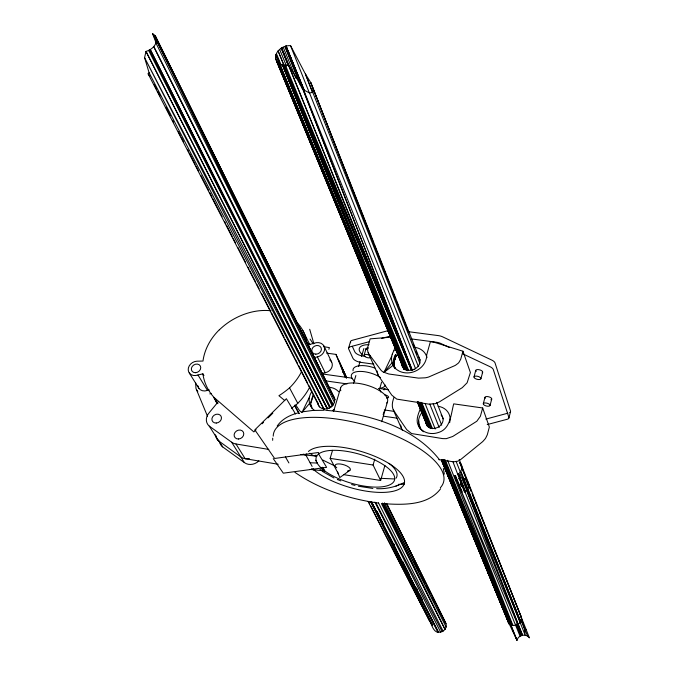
<?xml version="1.0" encoding="UTF-8"?>
<svg xmlns="http://www.w3.org/2000/svg" width="674" height="674" viewBox="0 0 674 674"><rect width="100%" height="100%" fill="white"/><g stroke="black" fill="none" stroke-linecap="round" stroke-linejoin="round"><path stroke-width="1.01" d="M272.667 440.316L272.709 438.151M459.196 459.457L521.44 617.536C522.645 624.52 512.476 628.387 508.567 622.658L441.504 460.325M418.79 420.989L419.211 427.341M403.76 368.948L275.498 58.36C275.203 50.558 283.35 45.31 290.528 45.613L305.398 73.997L310.714 82.506L420.045 360.017C420.635 365.3 416.018 369.588 411.081 370.262A9.402 8.063 -22.2 0 1 401.333 363.454M392.243 354.195C390.667 358.804 391.56 364.213 394.905 367.844A18.055 15.46 -22.2 0 0 397.593 370.161A17.895 15.317 -22.2 0 0 405.167 372.815C414.459 373.826 424.426 367.659 426.389 358.248A17.861 15.291 -22.2 0 0 426.659 354.979L430.391 341.701L433.93 342.165L462.954 351.221L470.401 372.537L467.124 382.773L462.271 387.668L439.322 401.915L435.252 403.675L428.959 404.156L396.775 399.118L391.788 395.141L378.636 376.008L368.156 352.662L367.574 350.21L367.869 346.647L370.144 338.862L391.139 337.177M313.191 88.665L419.835 363.244L312.761 92.313L313.191 88.665L310.714 82.506L373.531 242.876M311.582 392.007A16.597 14.238 -26.7 0 0 309.922 395.394C308.397 399.674 309.046 404.737 312.07 408.217A16.74 14.356 -26.7 0 0 314.497 410.407M319.51 406.986L148.12 73.795L149.165 72.969L144.581 57.661L145.997 51.418C151.423 49.884 156.612 45.394 156.545 39.378L155.365 36.084L152.627 33.7L156.275 43.414M310.967 402.698L313.393 395.528M449.668 422.682L450.131 419.464A16.083 14.061 -21.8 0 0 438.176 406.304M394.079 363.792L394.324 362.309M195.662 382.874L195.965 388.426L207.508 416.279M508.895 417.973L510.538 411.612M490.032 405.504A3.48 1.449 14.6 0 0 485.356 402.942A3.48 1.449 14.6 0 0 484.623 405.344A3.48 1.449 14.6 0 0 490.032 405.504L491.708 399.109M483.309 403.701L485.002 397.306M420.214 409.16C417.964 414.678 415.184 421.326 419.135 426.886C422.008 431.512 427.67 433.786 432.978 433.534A16.462 14.39 -21.8 0 0 437.696 432.708C450.721 429.473 450.855 414.131 453.728 403.861L482.685 407.981L480.385 416.279L476.813 421.242L452.726 436.474L446.298 438.664L442.717 438.614L411.57 433.551L406.734 429.667L393.936 410.946C391.173 406.869 392.369 401.679 393.987 397.424M480.907 378.763A3.572 1.525 14.8 0 0 476.097 376.1A3.572 1.525 14.8 0 0 475.372 378.645A3.572 1.525 14.8 0 0 480.907 378.763L482.651 372.242M474.007 376.918L475.76 370.397M462.954 351.221L460.687 359.352L458.96 362.376A14.255 12.899 35.3 0 1 458.059 363.353L455.599 365.19A14.44 12.975 25.5 0 1 454.352 365.83L429.448 376.682A14.845 13.396 24.4 0 1 428.1 377.187L426.195 377.659A16.454 14.676 22.3 0 1 424.704 377.844L418.487 378.122L388.847 374.011L383.489 372.141A16.37 11.155 -45.5 0 1 382.562 371.61L381.484 370.734A14.777 10.11 -47.7 0 1 380.802 369.95L369.04 354.229A14.28 9.663 -47.5 0 1 368.484 353.37L368.156 352.662M343.504 474.622L380.642 480.478L384.905 465.431M381.745 421.705L387.449 401.83M380.642 480.478L373.084 465.026L374.761 459.179M397.837 353.698A17.044 14.617 -22.2 0 0 395.748 356.656L394.256 360.919L394.273 365.662M383.152 414.662L383.995 411.73M379.268 390.187L381.594 382.175M393.97 350.573L395.057 346.807M364.112 355.122L366.007 348.719M338.348 473.805L330.142 458.362L332.535 450.308M353.496 383.54L355.872 375.544M358.543 366.546L360.026 361.542M361.508 356.546L363.876 348.542M333.546 411.561L340.656 387.786M348.584 348.104L350.505 341.684M328.878 349.326L329.401 347.607L323.596 346.655M394.282 359.512L396.068 355.645L394.829 359.967L394.678 359.2M393.119 365.333L384.003 372.368L391.72 356.217M333.251 404.779L153.807 46.717L332.181 405.95L330.875 407.104M371.484 501.616L438.504 632.161C443.635 632.996 448.32 626.904 445.404 622.313L386.758 503.773M309.4 397.289L301.977 412.412L309.543 403.44M518.23 624.385L466.585 490.318L467.537 489.248L460.527 471.623L459.558 472.71L520.227 622.532L467.537 489.248L520.657 621.613L467.857 488.583M317.69 402.513A8.737 7.498 -26.8 0 0 326.502 408.95C332.021 408.149 336.916 401.931 333.731 396.598L155.34 36.059M277.183 426.069C281.833 419.194 289.677 415.159 297.512 413.052M440.644 488.734C428.015 505.5 404.114 504.927 385.183 503.781M218.359 401.586L209.285 412.606A11.096 9.402 -31.5 0 0 209.252 426.103L218.747 440.973L240.837 456.921A11.003 9.444 -31.3 0 0 249.329 458.522M384.003 372.368L392.032 362.764M256.078 429.7L253.837 431.908L214.088 397.475A61.578 51.763 -28.4 0 1 202.874 373.834M262.051 423.794L263.542 422.32M268.025 417.897L272.818 413.162M526.082 629.432L529.419 637.857C526.209 633.265 518.281 634.807 517 640.3L508.044 621.377L508.567 622.658L441.377 459.963M462.212 491.969L457.048 479.332L456.155 479.888L454.638 476.156M457.932 474.184L458.32 473.83L465.372 491.422L464.496 491.969L452.852 461.538M349.899 470.317L339.789 477.58L337.489 471.775M332.855 410.39L334.296 409.438M414.232 369.234L413.288 369.622M376.64 488.667C386.278 489.181 395.916 486.914 404.442 482.416M395.95 486.089L398.41 485.027M458.556 478.725L459.997 478.321L465.431 491.961M388.671 330.496L352.182 340.328A6.824 2.923 16.6 0 0 350.657 342.687M485.878 419.11L507.859 413.187M369.521 341.634L350.253 346.756A6.841 2.907 16.6 0 0 348.728 349.098L352.932 358.265A6.782 2.856 16.5 0 0 360.767 362.368L373.767 364.154M381.686 338.399L388.788 336.511A7.001 3.05 16.1 0 1 390.667 336.292M487.226 424.578L507.227 419.27A6.681 2.755 14.4 0 0 508.853 417.282L493.309 369.579A7.001 3.033 14.7 0 0 489.964 366.673L462.65 353.783M307.782 344.911L316.401 342.662A8.265 6.984 -26.1 0 1 324.624 348.416A8.265 6.984 -26.1 0 1 317.395 356.883L313.873 357.667M219.32 329.78A55.015 46.203 -28.6 0 0 202.984 361.053L196.951 361.188A8.181 6.816 -30.9 0 0 188.223 370.001A8.181 6.816 -30.9 0 0 197.962 374.997L202.899 373.826L203.952 375.544M197.895 385.781A8.054 6.748 -31 0 0 207.482 390.406L209.302 389.976M321.725 373.514L325.188 372.739A8.139 6.917 -26.1 0 0 331.92 367.119A8.139 6.917 -26.1 0 0 329.729 359.882M404.004 369.183L276.862 61.764C279.727 65.159 284.369 65.774 288.497 64.974L303.654 89.903L309.518 92.97L312.761 92.313M302.087 411.881L312.542 410.474L324.236 410.272M318.591 452.49L274.621 458.463L254.839 429.86L286.383 398.713L295.507 413.946M462.372 478.245C467.318 478.481 470.738 484.598 467.773 488.76L460.772 471.126C462.448 468.632 462.263 464.816 459.963 462.785M370.624 501.582L432.565 625.447L428.352 618.901C432 623.231 432.085 631.403 438.538 632.549L371.222 501.473M394.046 478.944L380.818 478.321M310.116 462.768L317.151 463.03A40.659 15.047 16.1 0 0 324.716 470.899A40.785 15.072 16.2 0 0 386.497 485.996A40.785 15.072 16.2 0 0 371.618 458.539A40.785 15.072 16.2 0 0 316.687 456.163L300.874 454.554M325.66 410.306C366.875 413.566 412.909 425.833 439.465 459.693M310.116 469.433L324.674 470.89L322.635 467.251M271.108 310.781C257.325 309.24 243.339 313.25 231.57 320.361A60.348 50.761 -28.6 0 0 219.37 329.822M372.865 488.448L358.391 486.215M408.587 331.709L438.302 335.601A7.043 3.109 15.5 0 1 442.835 336.933L491.717 360.059A6.993 3.05 14.7 0 1 495.053 362.983L510.488 410.913A6.673 2.772 14.4 0 1 509.771 412.547M411.822 338.98L436.449 342.24A7.06 3.092 15.5 0 1 440.981 343.563L449.465 347.565M365.645 356.411L362.646 355.998A6.765 2.873 16.5 0 1 354.827 351.895L352.325 346.369M326.646 353.125L335.964 354.398L346.579 377.617M342.468 372.107L344.456 372.385M322.046 373.918L351.988 378.131M325.331 380.835L347.043 383.91M379.083 388.443L388.392 389.766M378.611 503.09C349.031 499.004 319.703 489.391 294.959 472.381M384.273 409.935L394.627 411.443M383.557 416.195L397.028 418.166M438.816 459.66L453.627 461.816L457.638 461.252A15.081 11.188 -49.2 0 0 458.842 460.645L460.384 459.693A13.606 9.899 -48.3 0 0 461.496 458.876L481.952 442.22A13.354 9.706 -47.4 0 0 482.988 441.301L485.044 438.993A13.151 8.838 -48.5 0 0 485.794 437.873L487.302 434.755L489.349 427.063L482.685 407.981M315.718 460.216L317.151 463.03A40.819 15.081 16.1 0 1 316.687 456.163L312.921 455.388L309.93 453.24M330.142 458.362L373.084 465.026M209.252 426.103L231.62 442.186A11.18 9.546 -31.2 0 0 235.993 443.981L268.791 449.423M278.219 464.268L245.151 458.699L235.993 443.981M351.592 484.505L355.029 485.423M337.767 479.644L337.337 479.467L340.842 480.891M303.199 454.108L306.013 455.346L312.138 466.416M311.388 468.834L314.16 470.073A51.131 18.872 16.2 0 0 390.886 491.717A51.131 18.872 16.2 0 0 380.759 458.994A51.131 18.872 16.2 0 0 308.406 451.496M334.312 465.7L322.745 460.03M333.942 477.95L322.189 471.286M319.939 469.584L324.708 470.899A19.007 16.614 -27.6 0 1 324.026 470.064L322.29 467.419M219.109 441.158L220.069 443.475A11.247 9.604 -31.7 0 0 222.706 446.929L244.384 462.591A10.936 9.411 -31.3 0 0 258.867 460.89M332.872 395.781L333.731 396.598M284.807 400.6L278.926 395.697A77.603 64.721 -28.7 0 0 289.534 387.879A59.177 49.606 -28.7 0 0 301.472 371.837M441.091 414.931C447.553 421.924 436.921 431.495 429.624 427.51A8.872 7.759 -21.8 0 1 425.589 421.688M488.203 534.111L521.44 617.536M508.937 623.02L441.731 459.735M444.705 621.622L445.404 622.313M313.039 468.582L314.16 470.073M419.27 424.544L419.894 426.844M315.853 455.076L316.039 455.321A19.319 16.791 -27.6 0 0 316.687 456.163M273.231 458.59L283.307 473.173L326.62 467.36L318.524 453.829M310.048 339.081L313.309 343.909M295.802 405.082L299.172 410.087A13.707 9.192 -50 0 0 299.762 410.828L300.705 411.679A15.182 10.161 -47.9 0 0 301.522 412.185M148.12 73.795L149.864 76.398M368.13 501.515L428.31 618.505L432.531 625.051L371.003 501.978M222.706 446.921L219.058 441.2A11.315 9.638 -31.6 0 1 216.405 437.738L215.124 434.637M196.387 389.404L197.794 391.636M231.62 442.186L244.384 462.591M189.242 372.916L198.872 388.334M197.962 374.997L207.482 390.406M214.088 397.475L217.938 403.734M213.843 397.719L217.146 403.077M285.397 456.879L288.902 462.937M527.599 636.096L520.859 619.954M294.639 405.453L299.054 413.634L294.496 405.192M289.534 387.879L297.79 403.338A76.432 64.106 -28.7 0 1 291.505 408.259M327.185 408.756L144.581 57.661L324.093 409.084M149.03 72.64L323.84 409.295M375.865 502.787L442.127 631.546M154.295 84.755L156.697 89.44M157.657 91.302L160.067 95.986M165.829 107.208L170.168 115.642M172.561 120.301L173.53 122.188M178.332 131.531L180.261 135.297M181.222 137.142L183.631 141.843M187.465 149.299L188.434 151.178M189.394 153.049L195.165 164.287M196.126 166.141L198.535 170.842M200.928 175.501L208.637 190.506M209.606 192.376L212.007 197.061M212.95 198.881L222.108 216.708M224.501 221.367L225.47 223.263M226.413 225.074L232.21 236.363M233.162 238.208L235.571 242.91M237.956 247.527L245.673 262.565M248.066 267.216L249.043 269.12M249.97 270.914L255.775 282.221M256.727 284.057L259.136 288.767M261.512 293.367L270.645 311.144M271.63 313.065L272.608 314.969M273.054 315.82L284.133 337.396M285.11 339.3L286.071 341.179M286.517 342.013L294.235 357.06M295.17 358.854L297.613 363.631M298.531 365.401L307.715 383.287M308.675 385.157L318.297 403.878M368.729 501.978L369.731 503.95M370.658 505.719L428.31 618.505M371.104 501.473L438.083 632.549M407.821 577.332L408.781 579.21M419.295 599.843L420.256 601.714M421.208 603.592L423.601 608.277M397.753 557.769L398.705 559.647M407.795 577.466L408.747 579.345M411.14 584.038L413.533 588.722M415.917 593.415L416.877 595.294M419.27 599.986L423.567 608.428M424.527 610.299L426.44 614.056M383.54 503.495L446.146 627.073L384.45 502.838M148.592 50.339L329.948 407.677L327.556 408.646L145.997 51.418L327.303 408.747M416.591 588.225L417.543 590.095M419.919 594.78L422.295 599.464M381.391 503.486L445.034 629.381L382.453 503.09M149.468 49.977L329.948 407.677L150.294 49.64L330.462 407.467M374.845 502.071L440.644 632.136M393.675 543.564L394.619 545.443M402.681 561.4L409.32 574.551M415.959 587.694L422.126 599.902M378.493 502.855L443.096 631.159M377.154 511.524L380.448 518.087M381.383 519.966L383.733 524.65M389.85 536.849L396.43 549.976M402.547 562.167L409.135 575.293M415.715 588.419L421.823 600.618M382.301 503.385L445.034 629.381M153.807 46.717L332.99 405.226M376.892 511.92L383.447 525.088M389.067 536.378L396.093 550.49M404.046 566.48L406.388 571.181M156.486 39.8L334.759 399.345L156.545 39.378M152.627 33.7L156.831 42.176M414.173 560.835L419.312 571.173M420.247 573.052L425.378 583.389M426.313 585.268L430.046 592.783M432.379 597.484L434.713 602.177M438.454 609.692L440.788 614.393M155.997 43.119L334.498 402.378L156.393 40.432M376.935 511.836L383.489 525.012M389.572 537.245L396.127 550.414M402.209 562.647L403.145 564.526M404.08 566.413L407.829 573.936M400.575 424.991L401.856 429.279A13.194 12.073 25.7 0 0 402.521 430.433M155.365 36.084L335.096 399.64M386.724 503.984L445.876 623.551L386.539 503.832M154.279 35.149L333.798 397.66M153.251 34.256L156.983 41.805M317.395 356.883L325.188 372.739M302.744 330.336L309.804 344.667M323.899 345.939L331.583 361.93M419.632 426.465L420.517 428.866M338.887 360.598L346.52 377.617M341.356 366.74L345.695 377.423L341.356 366.74L346.503 377.583M380.077 390.33L380.835 392.041M393.245 409.758L401.662 428.883M394.248 367.642C392.167 363.446 393.304 358.391 395.604 354.516C393.995 359.023 392.866 364.263 395.276 368.712M517.733 624.587L454.748 475.423L515.661 625.405M420.231 428.184L419.91 427.308M290.486 69.195L281.597 47.871L289.491 67.349M284.394 65.302L411.654 370.093L288.497 64.974L412.168 370.068L302.281 87.283M411.57 370.548L283.889 65.336L411.654 370.093L285.422 65.226M275.927 54.527L405.529 369.638M276.424 53.667L281.269 65.344M276.028 54.341L280.485 65.024M415.58 368.695L285.97 46.034L304.437 90.704M417.627 402.209L427.746 426.583M441.352 459.601L509.013 623.105L441.588 459.803M303.991 90.864L285.97 46.034L304.362 90.704M419.144 402.707L429.557 427.998M442.767 460.098L517 640.3L510.808 624.722M279.011 63.558L405.15 369.9M418.36 401.99L428.774 427.274M442.388 460.342L509.662 623.728L442.506 460.249M278.32 62.977L404.484 369.293M418.099 402.361L428.108 426.667M277.427 62.244L404.257 369.403M417.905 402.454L427.939 426.752M275.498 58.36L403.709 368.813M417.282 401.62L427.417 426.195M417.408 401.999L427.451 426.297M467.495 489.888L462.718 478.237L467.377 489.939M283.206 47.205L295.979 78.285M279.676 49.488L286.467 66.035M284.049 65.454L278.067 50.845L408.562 370.228M407.585 369.925L282.541 64.982L406.81 370.068L282.541 64.982L407.61 370.751M421.166 403.044L431.554 428.378M444.334 459.55L512.248 625.177M279.811 64.224L405.327 369.756M418.52 401.873L428.908 427.173M446.98 472.221L449.373 478.06M450.173 480.006L451.369 482.929M452.17 484.876L453.366 487.799M454.958 491.691L462.137 509.215M462.928 511.162L464.125 514.085M464.925 516.031L509.182 624.107L454.84 491.675M275.826 55.42L279.424 64.182M418.478 403.06L419.675 405.975M423.272 414.746L424.468 417.661M442.051 460.511L443.256 463.434M444.056 465.38L446.053 470.25M446.854 472.196L454.04 489.728M418.849 357.102L420.045 360.017M285.97 46.034L304.26 90.855M516.183 624.141L520.943 635.801L516.301 624.09M421.705 402.37L432.464 428.672M445.211 459.845L512.922 625.438L447.561 460.275M420.753 402.884L431.107 428.209M444.259 460.342L511.566 624.916M288.413 65.698L281.277 48.14L288.379 65.673M419.944 402.243L430.661 428.563L419.91 402.235M301.952 88.319L284.984 46.472L300.562 85.488M517.624 624.697L521.954 635.397L517.691 624.663M455.54 475.6L456.669 478.397M456.551 479.534L461.673 492.18M515.694 625.464L520.033 636.163M344.077 372.452L346.419 378.257M335.964 354.398L345.181 377.17M458.986 474.563L460.485 478.304M458.118 473.645L459.997 478.321M429.801 404.114L439.178 427.476M459.837 462.676L468.784 485.305M469.946 488.237L471.118 491.161M472.668 495.07L474.614 499.948M475.389 501.903L477.327 506.781M478.11 508.735L484.707 525.324M485.491 527.279L487.428 532.157M479.366 511.743L526.074 629.373M309.518 92.97L418.268 366.294M433.171 403.743L441.706 425.193M456.071 461.277L460.334 472.011M467.343 489.627L520.227 622.532M290.528 45.613L309.551 93.408M520.134 622.498L525.181 635.169L524.262 627.663L520.446 615.126M517.859 623.492L522.519 635.186L459.542 478.329L464.967 491.986M466.964 480.537L471.227 491.262M472.002 493.216L478.591 509.797M459.895 462.718L466.897 480.478M312.753 92.599L305.398 73.997L312.584 92.658M465.599 479.273L468.691 487.083M521.171 619.853L525.156 629.929M425.126 403.591L435.185 429.001M436.693 402.311L443.18 418.849M374.297 244.831L376.218 249.717M376.985 251.68L392.302 290.789M393.835 294.707L394.989 297.638M396.523 301.548L398.435 306.434M399.202 308.397L401.114 313.284M401.881 315.238L403.793 320.125M404.56 322.079L408.393 331.861M413.373 344.574L414.527 347.506M416.052 351.424L417.206 354.356M301.438 85.615L412.168 370.068M420.045 427.535L420.736 429.431M394.728 368.063L394.332 366.656M377.929 374.795L377.027 370.936M311.784 407.172L311.455 405.849M298.27 411.258L298.927 413.398M309.703 329.291L313.848 343.605M443.34 468.506L444.318 474.134M394.534 366.555L394.77 367.524M211.164 393.363A4.802 4.036 -31 0 1 209.816 393.902M296.29 321.869A50.845 42.664 -28.4 0 1 306.923 343.058M309.846 386.876A58.284 49.126 -28.8 0 1 297.756 403.313M308.793 343.386A50.078 42.26 -28.5 0 1 309.779 344.886M216.994 403.549A60.643 51.258 -28.4 0 1 214.922 399.059M306.013 455.346A51.131 18.872 16.2 0 1 306.51 453.99M273.223 436.154A88.404 33.144 16.2 0 1 371.627 426.903A88.404 33.144 16.2 0 1 440.341 487.723M404.316 484.159A75.126 28.468 16.2 0 1 398.486 484.328M218.747 440.973A10.927 9.31 -31.6 0 1 215.899 435.631M336.747 467.823A7.911 2.915 16.3 0 1 338.062 463.906A7.911 2.915 16.3 0 1 348.778 467.124A7.911 2.915 16.3 0 1 347.43 471.025M361.963 354.322A17.6 7.507 16.3 0 1 369.015 344.692M340.791 390.726A24.433 9.908 16.3 0 1 365.578 384.82A24.433 9.908 16.3 0 1 386.724 403.077M353.066 370.801A17.684 7.355 16.3 0 1 374.845 368.046M385.334 385.166A17.709 7.313 16.3 0 1 378.662 388.527M354.827 381.374A17.709 7.313 16.3 0 1 357.094 371.627A17.709 7.313 16.3 0 1 380.481 377.558M384.045 389.951A3.378 1.39 16 0 1 385.157 388.561M366.294 349.646A3.522 1.5 16.4 0 1 368.4 348.003M485.305 398.208A3.471 1.458 14.6 0 1 486.476 396.565A3.471 1.458 14.6 0 1 490.874 397.744A3.471 1.458 14.6 0 1 490.95 399.716M476.198 371.467A3.564 1.533 14.8 0 1 476.998 369.63A3.564 1.533 14.8 0 1 481.48 370.607A3.564 1.533 14.8 0 1 482.163 372.764M370.481 357.582A3.522 1.491 16.4 0 1 365.401 356.858A3.522 1.491 16.4 0 1 365.182 354.448A3.522 1.491 16.4 0 1 370.338 355.973M384.627 394.838A3.387 1.382 16.1 0 1 388.468 396.742A3.387 1.382 16.1 0 1 386.455 398.005M423.449 431.79A16.083 14.061 -21.8 0 1 422.219 412.303M311.978 408.259A15.822 13.59 -26.8 0 1 310.824 402.26L312.702 396.093A15.822 13.59 -26.8 0 1 313.621 394.669M328.676 387.264A15.822 13.59 -26.8 0 1 338.677 391.754M414.729 347.312A17.044 14.617 -22.2 0 1 426.954 357.633M392.251 354.254A17.895 15.317 -22.2 0 1 393.978 350.64M393.675 365.477A17.583 15.081 -22.2 0 1 393.86 361.121M388.991 463.358A41.004 15.232 16.2 0 1 396.034 478.245M510.479 624.495L443.332 459.744L510.479 624.495M461.707 486.51L460.527 483.595L461.656 486.535M195.612 372.688A4.912 4.086 -30.9 0 0 200.321 365.965A4.912 4.086 -30.9 0 0 192.2 366.479A4.912 4.086 -30.9 0 0 195.612 372.688M315.828 354.162A4.962 4.187 -26.1 0 0 321.11 347.75A4.962 4.187 -26.1 0 0 312.871 347.531A4.962 4.187 -26.1 0 0 315.828 354.162M238.537 439.01A5.03 4.297 -31.2 0 0 243.322 432.042A5.03 4.297 -31.2 0 0 234.965 432.489A5.03 4.297 -31.2 0 0 238.537 439.01M216.253 423.053A4.996 4.229 -31.6 0 0 221.03 416.153A4.996 4.229 -31.6 0 0 212.757 416.608A4.996 4.229 -31.6 0 0 216.253 423.053"/></g></svg>
